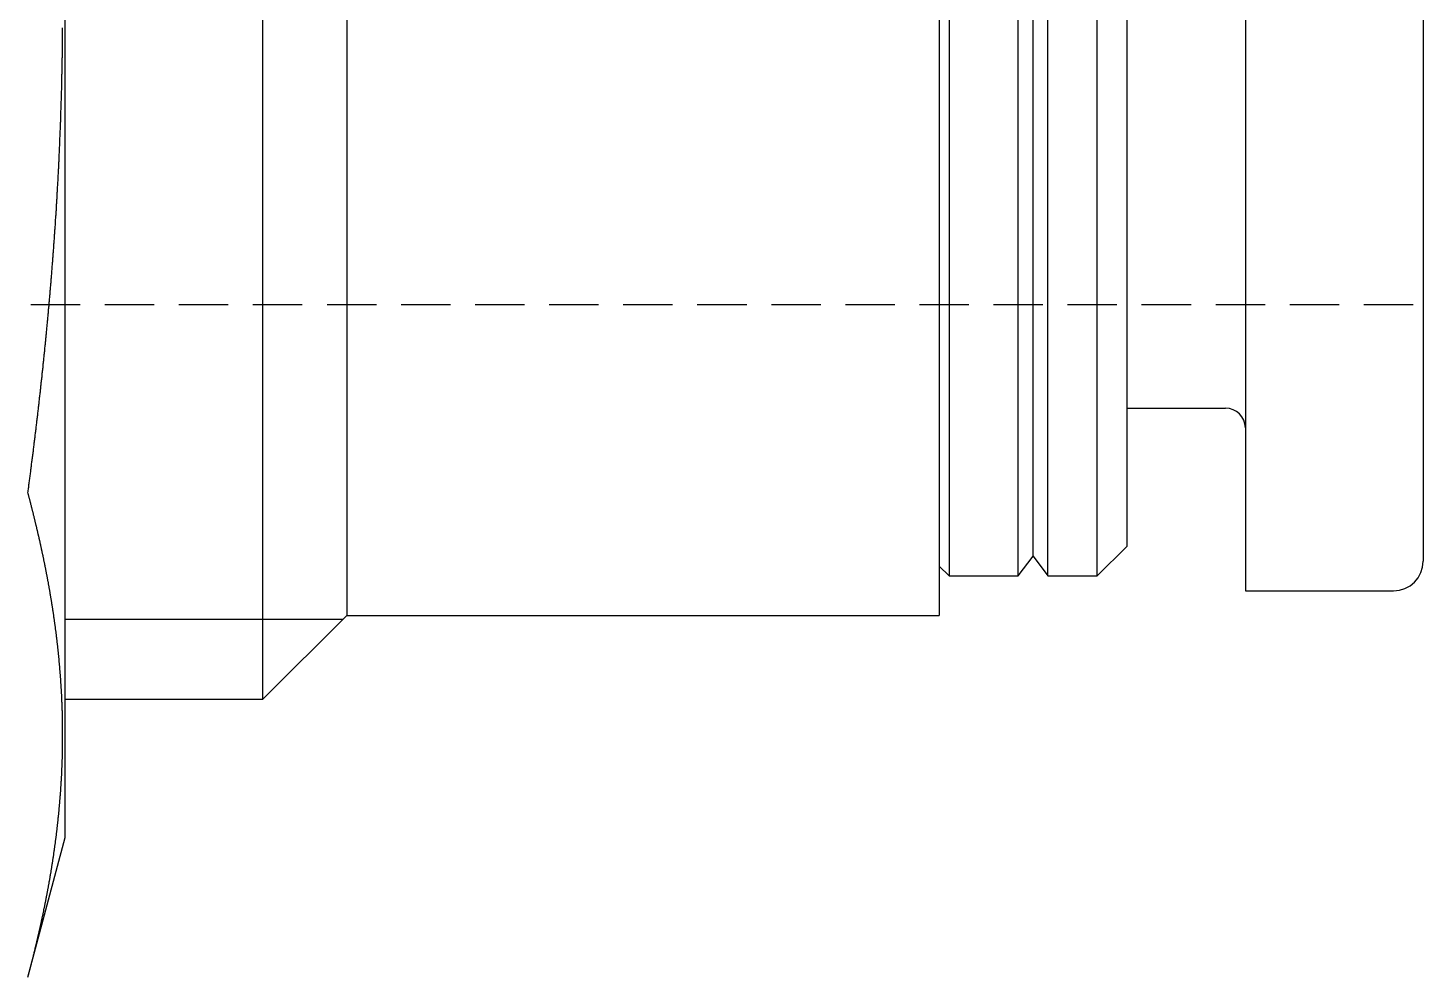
# Model space of a CAD drawing. Extents: x 8.8 to 94.1, y -12.6 to 64.2.
# Drawn here: x 48.79 to 62.92, y 8.78 to 18.4 of the extents above; entities that cross this region are included whole.
import ezdxf

# ---------------------------------------------------------------- set-up
doc = ezdxf.new("R2010")
doc.units = 0
doc.linetypes.add('DASHED', pattern=[0.75, 0.5, -0.25])
doc.layers.get('0').update_dxf_attribs({"linetype": 'CONTINUOUS'})
doc.layers.add('LY_1', color=7, linetype='CONTINUOUS')

msp = doc.modelspace()

# ---------------------------------------------------------------- linework, layer by layer
at = {"color": 7, "linetype": 'CONTINUOUS'}
for p, q in [((49.172, 10.195), (49.172, 26.995)), ((51.172, 11.595), (51.172, 25.595)), ((52.022, 24.745), (52.022, 12.445)), ((58.022, 24.745), (58.022, 12.445)), ((61.122, 24.495), (61.122, 12.695)), ((58.122, 24.345), (58.122, 12.845)), ((58.822, 12.845), (58.822, 24.345)), ((59.122, 12.845), (59.122, 24.345)), ((59.622, 12.845), (59.622, 24.345)), ((62.922, 24.195), (62.922, 12.995)), ((58.972, 13.045), (58.972, 24.145)), ((59.922, 24.045), (59.922, 13.145)), ((59.922, 14.545), (60.922, 14.545)), ((59.622, 12.845), (59.922, 13.145)), ((58.822, 12.845), (58.972, 13.045)), ((58.972, 13.045), (59.122, 12.845)), ((58.022, 12.945), (58.122, 12.845)), ((58.122, 12.845), (58.822, 12.845)), ((59.122, 12.845), (59.622, 12.845)), ((61.122, 12.695), (62.622, 12.695)), ((51.172, 11.595), (52.022, 12.445)), ((52.022, 12.445), (58.022, 12.445)), ((49.172, 11.595), (51.172, 11.595)), ((48.793, 8.78), (49.172, 10.195))]:
    msp.add_line(p, q, dxfattribs=at)
at = {"color": 3, "linetype": 'DASHED'}
msp.add_line((45.822, 15.595), (62.922, 15.595), dxfattribs=at)
at = {"color": 7}
for points in [[(48.793, 13.687, 0), (48.795, 13.699, 0), (48.796, 13.711, 0), (48.798, 13.723, 0), (48.799, 13.734, 0), (48.801, 13.746, 0), (48.802, 13.758, 0), (48.804, 13.77, 0), (48.806, 13.781, 0), (48.807, 13.793, 0), (48.809, 13.805, 0), (48.81, 13.817, 0), (48.812, 13.828, 0), (48.813, 13.84, 0), (48.815, 13.852, 0), (48.816, 13.864, 0), (48.818, 13.875, 0), (48.819, 13.887, 0), (48.821, 13.899, 0), (48.822, 13.911, 0), (48.824, 13.922, 0), (48.825, 13.934, 0), (48.827, 13.946, 0), (48.828, 13.958, 0), (48.83, 13.969, 0), (48.831, 13.981, 0), (48.833, 13.993, 0), (48.834, 14.005, 0), (48.836, 14.016, 0), (48.837, 14.028, 0), (48.839, 14.04, 0), (48.84, 14.052, 0), (48.842, 14.063, 0), (48.843, 14.075, 0), (48.845, 14.087, 0), (48.846, 14.099, 0), (48.848, 14.11, 0), (48.849, 14.122, 0), (48.851, 14.134, 0), (48.852, 14.146, 0), (48.854, 14.158, 0), (48.855, 14.169, 0), (48.857, 14.181, 0), (48.858, 14.193, 0), (48.859, 14.204, 0), (48.861, 14.216, 0), (48.862, 14.228, 0), (48.864, 14.24, 0), (48.865, 14.252, 0), (48.867, 14.263, 0), (48.868, 14.275, 0), (48.87, 14.287, 0), (48.871, 14.299, 0), (48.872, 14.31, 0), (48.874, 14.322, 0), (48.875, 14.334, 0), (48.877, 14.346, 0), (48.878, 14.357, 0), (48.879, 14.369, 0), (48.881, 14.381, 0), (48.882, 14.393, 0), (48.884, 14.405, 0), (48.885, 14.416, 0), (48.886, 14.428, 0), (48.888, 14.44, 0), (48.889, 14.452, 0), (48.891, 14.463, 0), (48.892, 14.475, 0), (48.893, 14.487, 0), (48.895, 14.499, 0), (48.896, 14.511, 0), (48.897, 14.522, 0), (48.899, 14.534, 0), (48.9, 14.546, 0), (48.901, 14.557, 0), (48.903, 14.569, 0), (48.904, 14.581, 0), (48.906, 14.593, 0), (48.907, 14.605, 0), (48.908, 14.616, 0), (48.91, 14.628, 0), (48.911, 14.64, 0), (48.912, 14.652, 0), (48.913, 14.664, 0), (48.915, 14.675, 0), (48.916, 14.687, 0), (48.917, 14.699, 0), (48.919, 14.711, 0), (48.92, 14.722, 0), (48.921, 14.734, 0), (48.923, 14.746, 0), (48.924, 14.758, 0), (48.925, 14.77, 0), (48.927, 14.781, 0), (48.928, 14.793, 0), (48.929, 14.805, 0), (48.931, 14.817, 0), (48.932, 14.828, 0), (48.933, 14.84, 0), (48.934, 14.852, 0), (48.936, 14.864, 0), (48.937, 14.876, 0), (48.938, 14.887, 0), (48.939, 14.899, 0), (48.941, 14.911, 0), (48.942, 14.923, 0), (48.943, 14.934, 0), (48.944, 14.946, 0), (48.946, 14.958, 0), (48.947, 14.97, 0), (48.948, 14.982, 0), (48.949, 14.993, 0), (48.951, 15.005, 0), (48.952, 15.017, 0), (48.953, 15.029, 0), (48.954, 15.04, 0), (48.956, 15.052, 0), (48.957, 15.064, 0), (48.958, 15.076, 0), (48.959, 15.088, 0), (48.96, 15.1, 0), (48.962, 15.111, 0), (48.963, 15.123, 0), (48.964, 15.135, 0), (48.965, 15.147, 0), (48.966, 15.158, 0), (48.967, 15.17, 0), (48.969, 15.182, 0), (48.97, 15.194, 0), (48.971, 15.206, 0), (48.972, 15.217, 0), (48.973, 15.229, 0), (48.974, 15.241, 0), (48.976, 15.253, 0), (48.977, 15.265, 0), (48.978, 15.276, 0), (48.979, 15.288, 0), (48.98, 15.3, 0), (48.981, 15.312, 0), (48.983, 15.323, 0), (48.984, 15.335, 0), (48.985, 15.347, 0), (48.986, 15.359, 0), (48.987, 15.371, 0), (48.988, 15.383, 0), (48.989, 15.394, 0), (48.99, 15.406, 0), (48.991, 15.418, 0), (48.992, 15.43, 0), (48.994, 15.441, 0), (48.995, 15.453, 0), (48.996, 15.465, 0), (48.997, 15.477, 0), (48.998, 15.489, 0), (48.999, 15.501, 0), (49, 15.512, 0), (49.001, 15.524, 0), (49.002, 15.536, 0), (49.003, 15.548, 0), (49.005, 15.559, 0), (49.005, 15.571, 0), (49.007, 15.583, 0), (49.008, 15.595, 0), (49.009, 15.607, 0), (49.01, 15.618, 0), (49.011, 15.63, 0), (49.012, 15.642, 0), (49.013, 15.654, 0), (49.014, 15.666, 0), (49.015, 15.678, 0), (49.016, 15.689, 0), (49.017, 15.701, 0), (49.018, 15.713, 0), (49.019, 15.725, 0), (49.02, 15.737, 0), (49.021, 15.748, 0), (49.022, 15.76, 0), (49.023, 15.772, 0), (49.024, 15.784, 0), (49.025, 15.796, 0), (49.026, 15.807, 0), (49.027, 15.819, 0), (49.028, 15.831, 0), (49.029, 15.843, 0), (49.03, 15.855, 0), (49.031, 15.867, 0), (49.032, 15.878, 0), (49.033, 15.89, 0), (49.034, 15.902, 0), (49.035, 15.914, 0), (49.036, 15.926, 0), (49.037, 15.937, 0), (49.038, 15.949, 0), (49.038, 15.961, 0), (49.039, 15.973, 0), (49.04, 15.985, 0), (49.041, 15.996, 0), (49.042, 16.008, 0), (49.043, 16.02, 0), (49.044, 16.032, 0), (49.045, 16.044, 0), (49.046, 16.055, 0), (49.047, 16.067, 0), (49.048, 16.079, 0), (49.048, 16.091, 0), (49.049, 16.103, 0), (49.05, 16.115, 0), (49.051, 16.126, 0), (49.052, 16.138, 0), (49.053, 16.15, 0), (49.054, 16.162, 0), (49.055, 16.174, 0), (49.056, 16.186, 0), (49.056, 16.197, 0), (49.057, 16.209, 0), (49.058, 16.221, 0), (49.059, 16.233, 0), (49.06, 16.245, 0), (49.061, 16.256, 0), (49.062, 16.268, 0), (49.062, 16.28, 0), (49.063, 16.292, 0), (49.064, 16.304, 0), (49.065, 16.316, 0), (49.066, 16.327, 0), (49.066, 16.339, 0), (49.067, 16.351, 0), (49.068, 16.363, 0), (49.069, 16.375, 0), (49.07, 16.387, 0), (49.071, 16.398, 0), (49.071, 16.41, 0), (49.072, 16.422, 0), (49.073, 16.434, 0), (49.074, 16.446, 0), (49.074, 16.457, 0), (49.075, 16.469, 0), (49.076, 16.481, 0), (49.077, 16.493, 0), (49.078, 16.505, 0), (49.078, 16.517, 0), (49.079, 16.528, 0), (49.08, 16.54, 0), (49.081, 16.552, 0), (49.081, 16.564, 0), (49.082, 16.576, 0), (49.083, 16.587, 0), (49.083, 16.599, 0), (49.084, 16.611, 0), (49.085, 16.623, 0), (49.086, 16.635, 0), (49.086, 16.647, 0), (49.087, 16.659, 0), (49.088, 16.67, 0), (49.088, 16.682, 0), (49.089, 16.694, 0), (49.09, 16.706, 0), (49.09, 16.718, 0), (49.091, 16.73, 0), (49.092, 16.741, 0), (49.093, 16.753, 0), (49.093, 16.765, 0), (49.094, 16.777, 0), (49.094, 16.789, 0), (49.095, 16.8, 0), (49.096, 16.812, 0), (49.096, 16.824, 0), (49.097, 16.836, 0), (49.098, 16.848, 0), (49.098, 16.86, 0), (49.099, 16.871, 0), (49.1, 16.883, 0), (49.1, 16.895, 0), (49.101, 16.907, 0), (49.102, 16.919, 0), (49.102, 16.931, 0), (49.103, 16.942, 0), (49.103, 16.954, 0), (49.104, 16.966, 0), (49.105, 16.978, 0), (49.105, 16.99, 0), (49.106, 17.002, 0), (49.106, 17.014, 0), (49.107, 17.025, 0), (49.107, 17.037, 0), (49.108, 17.049, 0), (49.108, 17.061, 0), (49.109, 17.073, 0), (49.11, 17.084, 0), (49.11, 17.096, 0), (49.111, 17.108, 0), (49.111, 17.12, 0), (49.112, 17.132, 0), (49.112, 17.144, 0), (49.113, 17.155, 0), (49.113, 17.167, 0), (49.114, 17.179, 0), (49.114, 17.191, 0), (49.115, 17.203, 0), (49.115, 17.215, 0), (49.116, 17.227, 0), (49.117, 17.238, 0), (49.117, 17.25, 0), (49.117, 17.262, 0), (49.118, 17.274, 0), (49.118, 17.286, 0), (49.119, 17.298, 0), (49.119, 17.309, 0), (49.12, 17.321, 0), (49.12, 17.333, 0), (49.121, 17.345, 0), (49.121, 17.357, 0), (49.122, 17.369, 0), (49.122, 17.381, 0), (49.123, 17.392, 0), (49.123, 17.404, 0), (49.123, 17.416, 0), (49.124, 17.428, 0), (49.124, 17.44, 0), (49.125, 17.451, 0), (49.125, 17.463, 0), (49.126, 17.475, 0), (49.126, 17.487, 0), (49.127, 17.499, 0), (49.127, 17.511, 0), (49.127, 17.523, 0), (49.128, 17.534, 0), (49.128, 17.546, 0), (49.128, 17.558, 0), (49.129, 17.57, 0), (49.129, 17.582, 0), (49.13, 17.594, 0), (49.13, 17.605, 0), (49.13, 17.617, 0), (49.131, 17.629, 0), (49.131, 17.641, 0), (49.131, 17.653, 0), (49.132, 17.665, 0), (49.132, 17.677, 0), (49.132, 17.688, 0), (49.133, 17.7, 0), (49.133, 17.712, 0), (49.133, 17.724, 0), (49.134, 17.736, 0), (49.134, 17.748, 0), (49.134, 17.759, 0), (49.135, 17.771, 0), (49.135, 17.783, 0), (49.135, 17.795, 0), (49.136, 17.807, 0), (49.136, 17.819, 0), (49.136, 17.831, 0), (49.136, 17.842, 0), (49.137, 17.854, 0), (49.137, 17.866, 0), (49.137, 17.878, 0), (49.137, 17.89, 0), (49.138, 17.902, 0), (49.138, 17.913, 0), (49.138, 17.925, 0), (49.139, 17.937, 0), (49.139, 17.949, 0), (49.139, 17.961, 0), (49.139, 17.973, 0), (49.139, 17.985, 0), (49.14, 17.996, 0), (49.14, 18.008, 0), (49.14, 18.02, 0), (49.14, 18.032, 0), (49.141, 18.044, 0), (49.141, 18.056, 0), (49.141, 18.067, 0), (49.141, 18.079, 0), (49.141, 18.091, 0), (49.142, 18.103, 0), (49.142, 18.115, 0), (49.142, 18.127, 0), (49.142, 18.139, 0), (49.142, 18.151, 0), (49.142, 18.162, 0), (49.142, 18.174, 0), (49.143, 18.186, 0), (49.143, 18.198, 0), (49.143, 18.21, 0), (49.143, 18.222, 0), (49.143, 18.233, 0), (49.143, 18.245, 0), (49.144, 18.257, 0), (49.144, 18.269, 0), (49.144, 18.281, 0), (49.144, 18.293, 0), (49.144, 18.305, 0), (49.144, 18.316, 0), (49.144, 18.328, 0), (49.144, 18.34, 0), (49.144, 18.352, 0), (49.144, 18.364, 0), (49.145, 18.376, 0), (49.145, 18.387, 0), (49.145, 18.399, 0)], [(48.793, 8.78, 0), (48.795, 8.786, 0), (48.796, 8.792, 0), (48.798, 8.799, 0), (48.8, 8.805, 0), (48.801, 8.811, 0), (48.803, 8.817, 0), (48.805, 8.824, 0), (48.806, 8.83, 0), (48.808, 8.836, 0), (48.81, 8.843, 0), (48.811, 8.849, 0), (48.813, 8.855, 0), (48.815, 8.861, 0), (48.816, 8.868, 0), (48.818, 8.874, 0), (48.819, 8.88, 0), (48.821, 8.886, 0), (48.823, 8.893, 0), (48.824, 8.899, 0), (48.826, 8.905, 0), (48.828, 8.912, 0), (48.829, 8.918, 0), (48.831, 8.924, 0), (48.832, 8.93, 0), (48.834, 8.937, 0), (48.836, 8.943, 0), (48.837, 8.949, 0), (48.839, 8.956, 0), (48.84, 8.962, 0), (48.842, 8.968, 0), (48.843, 8.974, 0), (48.845, 8.981, 0), (48.847, 8.987, 0), (48.848, 8.993, 0), (48.85, 9, 0), (48.851, 9.006, 0), (48.853, 9.012, 0), (48.855, 9.018, 0), (48.856, 9.025, 0), (48.858, 9.031, 0), (48.859, 9.037, 0), (48.861, 9.044, 0), (48.862, 9.05, 0), (48.864, 9.056, 0), (48.865, 9.062, 0), (48.867, 9.069, 0), (48.868, 9.075, 0), (48.87, 9.081, 0), (48.871, 9.088, 0), (48.873, 9.094, 0), (48.874, 9.1, 0), (48.876, 9.107, 0), (48.877, 9.113, 0), (48.879, 9.119, 0), (48.88, 9.126, 0), (48.882, 9.132, 0), (48.883, 9.138, 0), (48.885, 9.144, 0), (48.886, 9.151, 0), (48.888, 9.157, 0), (48.889, 9.163, 0), (48.891, 9.17, 0), (48.892, 9.176, 0), (48.894, 9.182, 0), (48.895, 9.189, 0), (48.897, 9.195, 0), (48.898, 9.201, 0), (48.9, 9.208, 0), (48.901, 9.214, 0), (48.903, 9.22, 0), (48.904, 9.227, 0), (48.906, 9.233, 0), (48.907, 9.239, 0), (48.908, 9.245, 0), (48.91, 9.252, 0), (48.911, 9.258, 0), (48.913, 9.264, 0), (48.914, 9.271, 0), (48.916, 9.277, 0), (48.917, 9.283, 0), (48.918, 9.29, 0), (48.92, 9.296, 0), (48.921, 9.302, 0), (48.923, 9.309, 0), (48.924, 9.315, 0), (48.925, 9.321, 0), (48.927, 9.328, 0), (48.928, 9.334, 0), (48.93, 9.34, 0), (48.931, 9.347, 0), (48.932, 9.353, 0), (48.934, 9.359, 0), (48.935, 9.366, 0), (48.936, 9.372, 0), (48.938, 9.378, 0), (48.939, 9.385, 0), (48.941, 9.391, 0), (48.942, 9.397, 0), (48.943, 9.404, 0), (48.944, 9.41, 0), (48.946, 9.416, 0), (48.947, 9.423, 0), (48.949, 9.429, 0), (48.95, 9.436, 0), (48.951, 9.442, 0), (48.953, 9.448, 0), (48.954, 9.455, 0), (48.955, 9.461, 0), (48.956, 9.467, 0), (48.958, 9.474, 0), (48.959, 9.48, 0), (48.96, 9.486, 0), (48.962, 9.493, 0), (48.963, 9.499, 0), (48.964, 9.505, 0), (48.965, 9.512, 0), (48.967, 9.518, 0), (48.968, 9.524, 0), (48.969, 9.531, 0), (48.971, 9.537, 0), (48.972, 9.544, 0), (48.973, 9.55, 0), (48.974, 9.556, 0), (48.976, 9.563, 0), (48.977, 9.569, 0), (48.978, 9.575, 0), (48.979, 9.582, 0), (48.981, 9.588, 0), (48.982, 9.594, 0), (48.983, 9.601, 0), (48.984, 9.607, 0), (48.985, 9.614, 0), (48.987, 9.62, 0), (48.988, 9.626, 0), (48.989, 9.633, 0), (48.99, 9.639, 0), (48.992, 9.645, 0), (48.993, 9.652, 0), (48.994, 9.658, 0), (48.995, 9.664, 0), (48.996, 9.671, 0), (48.997, 9.677, 0), (48.999, 9.684, 0), (49, 9.69, 0), (49.001, 9.696, 0), (49.002, 9.703, 0), (49.003, 9.709, 0), (49.004, 9.715, 0), (49.005, 9.722, 0), (49.007, 9.728, 0), (49.008, 9.735, 0), (49.009, 9.741, 0), (49.01, 9.747, 0), (49.011, 9.754, 0), (49.012, 9.76, 0), (49.014, 9.767, 0), (49.015, 9.773, 0), (49.016, 9.779, 0), (49.017, 9.786, 0), (49.018, 9.792, 0), (49.019, 9.798, 0), (49.02, 9.805, 0), (49.021, 9.811, 0), (49.022, 9.818, 0), (49.023, 9.824, 0), (49.024, 9.83, 0), (49.026, 9.837, 0), (49.027, 9.843, 0), (49.028, 9.85, 0), (49.029, 9.856, 0), (49.03, 9.862, 0), (49.031, 9.869, 0), (49.032, 9.875, 0), (49.033, 9.882, 0), (49.034, 9.888, 0), (49.035, 9.894, 0), (49.036, 9.901, 0), (49.037, 9.907, 0), (49.038, 9.914, 0), (49.039, 9.92, 0), (49.04, 9.926, 0), (49.041, 9.933, 0), (49.042, 9.939, 0), (49.043, 9.946, 0), (49.044, 9.952, 0), (49.045, 9.958, 0), (49.046, 9.965, 0), (49.047, 9.971, 0), (49.048, 9.978, 0), (49.049, 9.984, 0), (49.05, 9.991, 0), (49.051, 9.997, 0), (49.052, 10.003, 0), (49.053, 10.01, 0), (49.054, 10.016, 0), (49.055, 10.023, 0), (49.056, 10.029, 0), (49.056, 10.035, 0), (49.057, 10.042, 0), (49.058, 10.048, 0), (49.059, 10.055, 0), (49.06, 10.061, 0), (49.061, 10.068, 0), (49.062, 10.074, 0), (49.063, 10.08, 0), (49.064, 10.087, 0), (49.065, 10.093, 0), (49.066, 10.1, 0), (49.066, 10.106, 0), (49.067, 10.112, 0), (49.068, 10.119, 0), (49.069, 10.125, 0), (49.07, 10.132, 0), (49.071, 10.138, 0), (49.072, 10.145, 0), (49.073, 10.151, 0), (49.073, 10.157, 0), (49.074, 10.164, 0), (49.075, 10.17, 0), (49.076, 10.177, 0), (49.077, 10.183, 0), (49.078, 10.19, 0), (49.078, 10.196, 0), (49.079, 10.202, 0), (49.08, 10.209, 0), (49.081, 10.215, 0), (49.082, 10.222, 0), (49.082, 10.228, 0), (49.083, 10.235, 0), (49.084, 10.241, 0), (49.085, 10.248, 0), (49.086, 10.254, 0), (49.086, 10.26, 0), (49.087, 10.267, 0), (49.088, 10.273, 0), (49.089, 10.28, 0), (49.089, 10.286, 0), (49.09, 10.293, 0), (49.091, 10.299, 0), (49.092, 10.305, 0), (49.092, 10.312, 0), (49.093, 10.318, 0), (49.094, 10.325, 0), (49.094, 10.331, 0), (49.095, 10.338, 0), (49.096, 10.344, 0), (49.097, 10.351, 0), (49.097, 10.357, 0), (49.098, 10.363, 0), (49.099, 10.37, 0), (49.099, 10.376, 0), (49.1, 10.383, 0), (49.101, 10.389, 0), (49.101, 10.396, 0), (49.102, 10.402, 0), (49.103, 10.409, 0), (49.103, 10.415, 0), (49.104, 10.421, 0), (49.105, 10.428, 0), (49.105, 10.434, 0), (49.106, 10.441, 0), (49.107, 10.447, 0), (49.107, 10.454, 0), (49.108, 10.46, 0), (49.108, 10.467, 0), (49.109, 10.473, 0), (49.11, 10.479, 0), (49.11, 10.486, 0), (49.111, 10.492, 0), (49.111, 10.499, 0), (49.112, 10.505, 0), (49.113, 10.512, 0), (49.113, 10.518, 0), (49.114, 10.525, 0), (49.114, 10.531, 0), (49.115, 10.538, 0), (49.115, 10.544, 0), (49.116, 10.55, 0), (49.117, 10.557, 0), (49.117, 10.563, 0), (49.118, 10.57, 0), (49.118, 10.576, 0), (49.119, 10.583, 0), (49.119, 10.589, 0), (49.12, 10.596, 0), (49.12, 10.602, 0), (49.121, 10.609, 0), (49.121, 10.615, 0), (49.122, 10.622, 0), (49.122, 10.628, 0), (49.123, 10.634, 0), (49.123, 10.641, 0), (49.124, 10.648, 0), (49.124, 10.654, 0), (49.125, 10.66, 0), (49.125, 10.667, 0), (49.126, 10.673, 0), (49.126, 10.68, 0), (49.126, 10.686, 0), (49.127, 10.693, 0), (49.127, 10.699, 0), (49.128, 10.706, 0), (49.128, 10.712, 0), (49.129, 10.719, 0), (49.129, 10.725, 0), (49.129, 10.732, 0), (49.13, 10.738, 0), (49.13, 10.745, 0), (49.131, 10.751, 0), (49.131, 10.757, 0), (49.131, 10.764, 0), (49.132, 10.77, 0), (49.132, 10.777, 0), (49.133, 10.783, 0), (49.133, 10.79, 0), (49.133, 10.796, 0), (49.134, 10.803, 0), (49.134, 10.809, 0), (49.134, 10.816, 0), (49.135, 10.822, 0), (49.135, 10.829, 0), (49.135, 10.835, 0), (49.136, 10.842, 0), (49.136, 10.848, 0), (49.136, 10.854, 0), (49.136, 10.861, 0), (49.137, 10.867, 0), (49.137, 10.874, 0), (49.137, 10.88, 0), (49.138, 10.887, 0), (49.138, 10.893, 0), (49.138, 10.9, 0), (49.139, 10.906, 0), (49.139, 10.913, 0), (49.139, 10.919, 0), (49.139, 10.926, 0), (49.14, 10.932, 0), (49.14, 10.939, 0), (49.14, 10.945, 0), (49.14, 10.952, 0), (49.141, 10.958, 0), (49.141, 10.965, 0), (49.141, 10.971, 0), (49.141, 10.978, 0), (49.141, 10.984, 0), (49.142, 10.991, 0), (49.142, 10.997, 0), (49.142, 11.004, 0), (49.142, 11.01, 0), (49.142, 11.017, 0), (49.142, 11.023, 0), (49.143, 11.03, 0), (49.143, 11.036, 0), (49.143, 11.042, 0), (49.143, 11.049, 0), (49.143, 11.055, 0), (49.144, 11.062, 0), (49.144, 11.068, 0), (49.144, 11.075, 0), (49.144, 11.081, 0), (49.144, 11.088, 0), (49.144, 11.094, 0), (49.144, 11.101, 0), (49.144, 11.107, 0), (49.144, 11.114, 0), (49.145, 11.12, 0), (49.145, 11.127, 0), (49.145, 11.133, 0), (49.145, 11.14, 0), (49.145, 11.146, 0), (49.145, 11.153, 0), (49.145, 11.159, 0), (49.145, 11.166, 0), (49.145, 11.172, 0), (49.145, 11.178, 0), (49.145, 11.185, 0), (49.145, 11.191, 0), (49.145, 11.198, 0), (49.145, 11.204, 0), (49.145, 11.211, 0), (49.145, 11.217, 0), (49.145, 11.224, 0), (49.145, 11.23, 0), (49.145, 11.237, 0), (49.145, 11.243, 0), (49.145, 11.25, 0), (49.145, 11.256, 0), (49.145, 11.263, 0), (49.145, 11.269, 0), (49.145, 11.276, 0), (49.145, 11.282, 0), (49.145, 11.289, 0), (49.145, 11.295, 0), (49.145, 11.302, 0), (49.145, 11.308, 0), (49.145, 11.315, 0), (49.145, 11.321, 0), (49.145, 11.328, 0), (49.145, 11.334, 0), (49.145, 11.341, 0), (49.145, 11.347, 0), (49.144, 11.354, 0), (49.144, 11.36, 0), (49.144, 11.367, 0), (49.144, 11.373, 0), (49.144, 11.38, 0), (49.144, 11.386, 0), (49.144, 11.393, 0), (49.144, 11.399, 0), (49.144, 11.405, 0), (49.143, 11.412, 0), (49.143, 11.418, 0), (49.143, 11.425, 0), (49.143, 11.431, 0), (49.143, 11.438, 0), (49.142, 11.444, 0), (49.142, 11.451, 0), (49.142, 11.457, 0), (49.142, 11.464, 0), (49.142, 11.47, 0), (49.142, 11.477, 0), (49.141, 11.483, 0), (49.141, 11.49, 0), (49.141, 11.496, 0), (49.141, 11.503, 0), (49.141, 11.509, 0), (49.14, 11.516, 0), (49.14, 11.522, 0), (49.14, 11.528, 0), (49.14, 11.535, 0), (49.139, 11.541, 0), (49.139, 11.548, 0), (49.139, 11.555, 0), (49.139, 11.561, 0), (49.138, 11.567, 0), (49.138, 11.574, 0), (49.138, 11.58, 0), (49.138, 11.587, 0), (49.137, 11.593, 0), (49.137, 11.6, 0), (49.137, 11.606, 0), (49.136, 11.613, 0), (49.136, 11.619, 0), (49.136, 11.626, 0), (49.135, 11.632, 0), (49.135, 11.639, 0), (49.135, 11.645, 0), (49.134, 11.652, 0), (49.134, 11.658, 0), (49.134, 11.665, 0), (49.133, 11.671, 0), (49.133, 11.678, 0), (49.133, 11.684, 0), (49.132, 11.69, 0), (49.132, 11.697, 0), (49.131, 11.703, 0), (49.131, 11.71, 0), (49.131, 11.716, 0), (49.13, 11.723, 0), (49.13, 11.729, 0), (49.13, 11.736, 0), (49.129, 11.742, 0), (49.129, 11.749, 0), (49.128, 11.755, 0), (49.128, 11.762, 0), (49.127, 11.768, 0), (49.127, 11.774, 0), (49.127, 11.781, 0), (49.126, 11.787, 0), (49.126, 11.794, 0), (49.125, 11.8, 0), (49.125, 11.807, 0), (49.124, 11.813, 0), (49.124, 11.82, 0), (49.123, 11.826, 0), (49.123, 11.833, 0), (49.122, 11.839, 0), (49.122, 11.846, 0), (49.121, 11.852, 0), (49.121, 11.859, 0), (49.12, 11.865, 0), (49.12, 11.871, 0), (49.119, 11.878, 0), (49.119, 11.884, 0), (49.118, 11.891, 0), (49.118, 11.897, 0), (49.117, 11.904, 0), (49.117, 11.91, 0), (49.116, 11.917, 0), (49.115, 11.923, 0), (49.115, 11.93, 0), (49.114, 11.936, 0), (49.114, 11.943, 0), (49.113, 11.949, 0), (49.113, 11.956, 0), (49.112, 11.962, 0), (49.111, 11.968, 0), (49.111, 11.975, 0), (49.11, 11.981, 0), (49.11, 11.988, 0), (49.109, 11.994, 0), (49.108, 12.001, 0), (49.108, 12.007, 0), (49.107, 12.014, 0), (49.107, 12.02, 0), (49.106, 12.027, 0), (49.105, 12.033, 0), (49.105, 12.039, 0), (49.104, 12.046, 0), (49.103, 12.052, 0), (49.103, 12.059, 0), (49.102, 12.065, 0), (49.102, 12.072, 0), (49.101, 12.078, 0), (49.1, 12.085, 0), (49.099, 12.091, 0), (49.099, 12.097, 0), (49.098, 12.104, 0), (49.097, 12.11, 0), (49.097, 12.117, 0), (49.096, 12.123, 0), (49.095, 12.13, 0), (49.095, 12.136, 0), (49.094, 12.143, 0), (49.093, 12.149, 0), (49.092, 12.155, 0), (49.092, 12.162, 0), (49.091, 12.168, 0), (49.09, 12.175, 0), (49.089, 12.181, 0), (49.089, 12.188, 0), (49.088, 12.194, 0), (49.087, 12.2, 0), (49.086, 12.207, 0), (49.086, 12.213, 0), (49.085, 12.22, 0), (49.084, 12.226, 0), (49.083, 12.233, 0), (49.083, 12.239, 0), (49.082, 12.246, 0), (49.081, 12.252, 0), (49.08, 12.258, 0), (49.079, 12.265, 0), (49.078, 12.271, 0), (49.078, 12.278, 0), (49.077, 12.284, 0), (49.076, 12.291, 0), (49.075, 12.297, 0), (49.074, 12.303, 0), (49.073, 12.31, 0), (49.073, 12.316, 0), (49.072, 12.323, 0), (49.071, 12.329, 0), (49.07, 12.336, 0), (49.069, 12.342, 0), (49.068, 12.348, 0), (49.067, 12.355, 0), (49.066, 12.361, 0), (49.066, 12.368, 0), (49.065, 12.374, 0), (49.064, 12.38, 0), (49.063, 12.387, 0), (49.062, 12.393, 0), (49.061, 12.4, 0), (49.06, 12.406, 0), (49.059, 12.413, 0), (49.058, 12.419, 0), (49.057, 12.425, 0), (49.056, 12.432, 0), (49.056, 12.438, 0), (49.055, 12.445, 0), (49.054, 12.451, 0), (49.053, 12.457, 0), (49.052, 12.464, 0), (49.051, 12.47, 0), (49.05, 12.477, 0), (49.049, 12.483, 0), (49.048, 12.49, 0), (49.047, 12.496, 0), (49.046, 12.502, 0), (49.045, 12.509, 0), (49.044, 12.515, 0), (49.043, 12.522, 0), (49.042, 12.528, 0), (49.041, 12.534, 0), (49.04, 12.541, 0), (49.039, 12.547, 0), (49.038, 12.554, 0), (49.037, 12.56, 0), (49.036, 12.566, 0), (49.035, 12.573, 0), (49.034, 12.579, 0), (49.033, 12.586, 0), (49.032, 12.592, 0), (49.031, 12.598, 0), (49.03, 12.605, 0), (49.029, 12.611, 0), (49.028, 12.618, 0), (49.026, 12.624, 0), (49.026, 12.63, 0), (49.024, 12.637, 0), (49.023, 12.643, 0), (49.022, 12.65, 0), (49.021, 12.656, 0), (49.02, 12.662, 0), (49.019, 12.669, 0), (49.018, 12.675, 0), (49.017, 12.682, 0), (49.016, 12.688, 0), (49.015, 12.694, 0), (49.014, 12.701, 0), (49.012, 12.707, 0), (49.011, 12.713, 0), (49.01, 12.72, 0), (49.009, 12.726, 0), (49.008, 12.733, 0), (49.007, 12.739, 0), (49.005, 12.745, 0), (49.004, 12.752, 0), (49.003, 12.758, 0), (49.002, 12.764, 0), (49.001, 12.771, 0), (49, 12.777, 0), (48.999, 12.784, 0), (48.997, 12.79, 0), (48.996, 12.796, 0), (48.995, 12.803, 0), (48.994, 12.809, 0), (48.993, 12.816, 0), (48.992, 12.822, 0), (48.99, 12.828, 0), (48.989, 12.835, 0), (48.988, 12.841, 0), (48.987, 12.847, 0), (48.986, 12.854, 0), (48.984, 12.86, 0), (48.983, 12.867, 0), (48.982, 12.873, 0), (48.981, 12.879, 0), (48.979, 12.886, 0), (48.978, 12.892, 0), (48.977, 12.898, 0), (48.976, 12.905, 0), (48.974, 12.911, 0), (48.973, 12.917, 0), (48.972, 12.924, 0), (48.971, 12.93, 0), (48.969, 12.937, 0), (48.968, 12.943, 0), (48.967, 12.949, 0), (48.965, 12.956, 0), (48.964, 12.962, 0), (48.963, 12.968, 0), (48.962, 12.975, 0), (48.96, 12.981, 0), (48.959, 12.987, 0), (48.958, 12.994, 0), (48.956, 13, 0), (48.955, 13.006, 0), (48.954, 13.013, 0), (48.953, 13.019, 0), (48.951, 13.025, 0), (48.95, 13.032, 0), (48.949, 13.038, 0), (48.947, 13.044, 0), (48.946, 13.051, 0), (48.945, 13.057, 0), (48.943, 13.063, 0), (48.942, 13.07, 0), (48.941, 13.076, 0), (48.939, 13.082, 0), (48.938, 13.089, 0), (48.936, 13.095, 0), (48.935, 13.101, 0), (48.934, 13.108, 0), (48.932, 13.114, 0), (48.931, 13.12, 0), (48.93, 13.127, 0), (48.928, 13.133, 0), (48.927, 13.139, 0), (48.925, 13.146, 0), (48.924, 13.152, 0), (48.923, 13.159, 0), (48.921, 13.165, 0), (48.92, 13.171, 0), (48.918, 13.178, 0), (48.917, 13.184, 0), (48.916, 13.19, 0), (48.914, 13.197, 0), (48.913, 13.203, 0), (48.911, 13.209, 0), (48.91, 13.216, 0), (48.908, 13.222, 0), (48.907, 13.228, 0), (48.906, 13.234, 0), (48.904, 13.241, 0), (48.903, 13.247, 0), (48.901, 13.253, 0), (48.9, 13.26, 0), (48.898, 13.266, 0), (48.897, 13.272, 0), (48.895, 13.279, 0), (48.894, 13.285, 0), (48.892, 13.291, 0), (48.891, 13.298, 0), (48.889, 13.304, 0), (48.888, 13.31, 0), (48.886, 13.316, 0), (48.885, 13.323, 0), (48.883, 13.329, 0), (48.882, 13.335, 0), (48.88, 13.342, 0), (48.879, 13.348, 0), (48.877, 13.354, 0), (48.876, 13.361, 0), (48.874, 13.367, 0), (48.873, 13.373, 0), (48.871, 13.38, 0), (48.87, 13.386, 0), (48.868, 13.392, 0), (48.867, 13.399, 0), (48.865, 13.405, 0), (48.864, 13.411, 0), (48.862, 13.417, 0), (48.861, 13.424, 0), (48.859, 13.43, 0), (48.858, 13.436, 0), (48.856, 13.443, 0), (48.855, 13.449, 0), (48.853, 13.455, 0), (48.851, 13.461, 0), (48.85, 13.468, 0), (48.848, 13.474, 0), (48.847, 13.48, 0), (48.845, 13.487, 0), (48.844, 13.493, 0), (48.842, 13.499, 0), (48.84, 13.505, 0), (48.839, 13.512, 0), (48.837, 13.518, 0), (48.836, 13.524, 0), (48.834, 13.531, 0), (48.832, 13.537, 0), (48.831, 13.543, 0), (48.829, 13.549, 0), (48.828, 13.556, 0), (48.826, 13.562, 0), (48.824, 13.568, 0), (48.823, 13.575, 0), (48.821, 13.581, 0), (48.819, 13.587, 0), (48.818, 13.593, 0), (48.816, 13.6, 0), (48.815, 13.606, 0), (48.813, 13.612, 0), (48.811, 13.618, 0), (48.81, 13.625, 0), (48.808, 13.631, 0), (48.806, 13.637, 0), (48.805, 13.643, 0), (48.803, 13.65, 0), (48.801, 13.656, 0), (48.8, 13.662, 0), (48.798, 13.669, 0), (48.796, 13.675, 0), (48.795, 13.681, 0), (48.793, 13.687, 0)]]:
    msp.add_polyline3d(points, dxfattribs=at)
at = {"color": 7, "linetype": 'CONTINUOUS'}
for centre, radius, start, end in [((60.922, 14.345), 0.2, 0, 90), ((62.622, 12.995), 0.3, 270, 0)]:
    msp.add_arc(centre, radius, start, end, dxfattribs=at)
at = {"layer": 'LY_1', "color": 3, "linetype": 'CONTINUOUS'}
msp.add_line((49.172, 12.407), (51.984, 12.407), dxfattribs=at)

doc.saveas('drawing.dxf')
